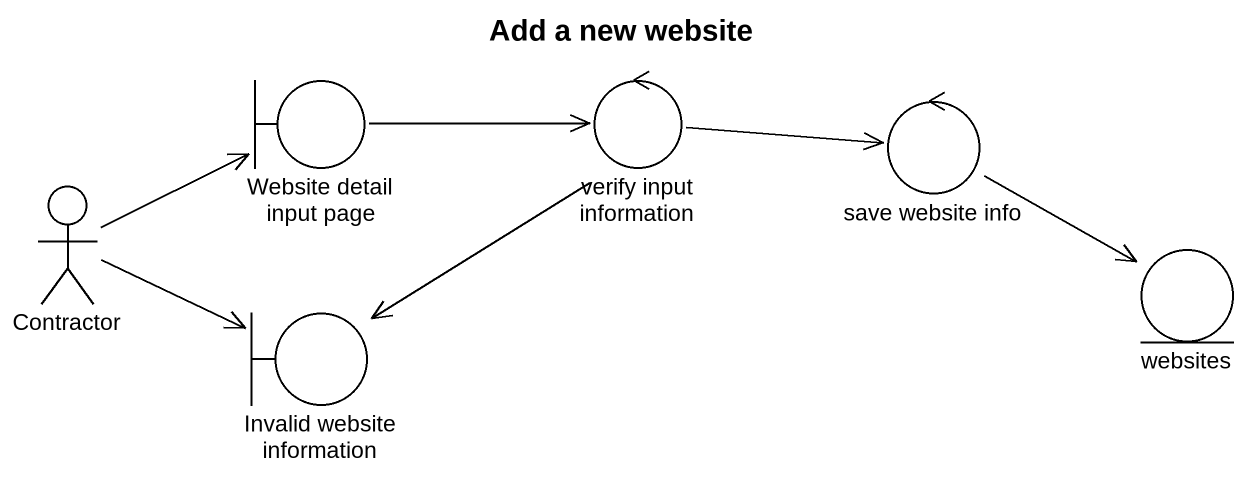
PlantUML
@startuml
title Add a new website
boundary "Website detail input page" as Website_detail_input_page
control "verify input information" as verify_input_information
control "save website info" as save_website_info
actor Contractor
entity websites
boundary "Invalid website information" as Invalid_website_information
Website_detail_input_page -right-> verify_input_information
verify_input_information -right-> save_website_info
verify_input_information --> Invalid_website_information
save_website_info -right-> websites
Contractor -right-> Website_detail_input_page
Contractor -right-> Invalid_website_information
@enduml
